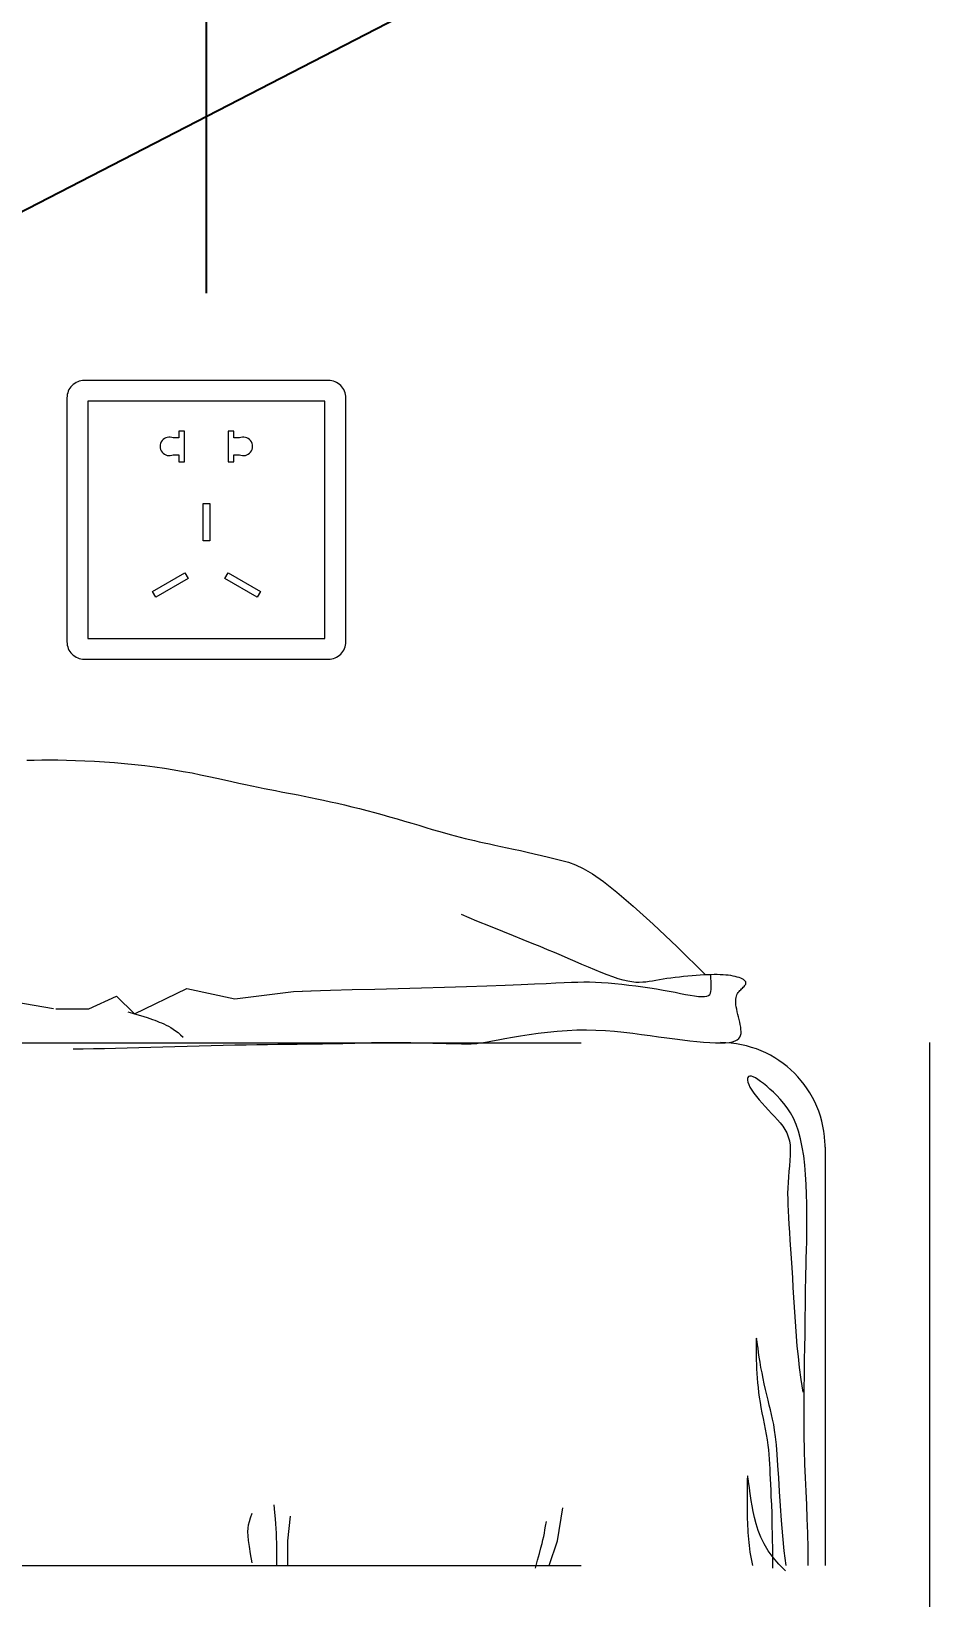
# Model space of a CAD drawing. Header units: millimetres. Extents: x 3162 to 221128, y -144913 to 11496.
# Drawn here: x 209296.2 to 209553.9, y -36973.4 to -36524 of the extents above; entities that cross this region are included whole.
import ezdxf

# ---------------------------------------------------------------- set-up
doc = ezdxf.new("R2010")
doc.units = ezdxf.units.MM
doc.header["$LTSCALE"] = 10
doc.linetypes.add('DASHED2', pattern=[0.375, 0.25, -0.125])
doc.linetypes.add('HIDDEN2', pattern=[0.1875, 0.125, -0.0625])
doc.layers.get('Defpoints').update_dxf_attribs({"color": 250})
for name, color, linetype, lineweight in [('FC-Refe【标注引线】', 2, 'Continuous', 0), ('FF-Fixed【固定家具】', 30, 'Continuous', 0), ('FF-Socket【电气】', 124, 'Continuous', 0), ('FF-【活动成品家具】', 51, 'Continuous', 0), ('RC-dimensions', 44, 'Continuous', 0)]:
    doc.layers.add(name, color=color, linetype=linetype, lineweight=lineweight)
doc.styles.add('尺寸标注', font='ARCHS.SHX', dxfattribs={"width": 0.8})
doc.dimstyles.new('海龙1：25', dxfattribs={"dimscale": 25, "dimtxt": 2.25, "dimasz": 1, "dimexe": 1.5, "dimexo": 1, "dimgap": 1, "dimtad": 1, "dimdec": 0, "dimrnd": 5, "dimdsep": 46, "dimtxsty": '尺寸标注', "dimblk": 'ARCHTICK', "dimblk1": 'ARCHTICK', "dimblk2": 'ARCHTICK', "dimcen": 1, "dimclrd": 44, "dimclre": 44, "dimclrt": 2, "dimadec": 0, "dimazin": 0, "dimtfac": 1, "dimtdec": 0, "dimtix": 1, "dimtmove": 2, "dimatfit": 3, "dimldrblk": 'hl_arrow2', "dimfxl": 5, "dimfxlon": 1, "dimarcsym": 0})

# ---------------------------------------------------------------- blocks, each defined once
blk = doc.blocks.new('海龙_05144481')
at = {"linetype": 'DASHED2', "ltscale": 200}
for p, q in [((40.97, 265.46), (43.11, 265.51)), ((43.11, 265.51), (45.3, 265.55)), ((45.3, 265.55), (47.56, 265.56)), ((47.56, 265.56), (49.91, 265.55)), ((49.91, 265.55), (52.37, 265.51)), ((52.37, 265.51), (54.96, 265.43)), ((54.96, 265.43), (57.65, 265.32)), ((57.65, 265.32), (60.42, 265.17)), ((60.42, 265.17), (63.26, 264.99)), ((63.26, 264.99), (66.15, 264.77)), ((66.15, 264.77), (69.06, 264.52)), ((69.06, 264.52), (71.97, 264.24)), ((71.97, 264.24), (74.86, 263.91)), ((74.86, 263.91), (77.72, 263.56)), ((77.72, 263.56), (80.51, 263.16)), ((80.51, 263.16), (83.22, 262.74)), ((83.22, 262.74), (85.86, 262.28)), ((85.86, 262.28), (88.4, 261.81)), ((88.4, 261.81), (90.86, 261.32)), ((90.86, 261.32), (93.24, 260.82)), ((93.24, 260.82), (95.52, 260.32)), ((95.52, 260.32), (97.72, 259.83)), ((97.72, 259.83), (99.83, 259.36)), ((99.83, 259.36), (101.84, 258.9)), ((101.84, 258.9), (103.76, 258.48)), ((103.76, 258.48), (105.59, 258.08)), ((105.59, 258.08), (107.35, 257.72)), ((107.35, 257.72), (109.04, 257.38)), ((109.04, 257.38), (110.69, 257.06)), ((110.69, 257.06), (112.31, 256.74)), ((112.31, 256.74), (113.92, 256.44)), ((113.92, 256.44), (115.53, 256.13)), ((115.53, 256.13), (117.17, 255.82)), ((117.17, 255.82), (118.84, 255.5)), ((118.84, 255.5), (120.57, 255.16)), ((120.57, 255.16), (122.36, 254.8)), ((122.36, 254.8), (124.22, 254.41)), ((124.22, 254.41), (126.13, 254)), ((126.13, 254), (128.1, 253.57)), ((128.1, 253.57), (130.12, 253.11)), ((130.12, 253.11), (132.17, 252.63)), ((132.17, 252.63), (134.27, 252.12)), ((134.27, 252.12), (136.39, 251.6)), ((136.39, 251.6), (138.53, 251.05)), ((138.53, 251.05), (140.69, 250.47)), ((140.69, 250.47), (142.87, 249.88)), ((142.87, 249.88), (145.04, 249.26)), ((145.04, 249.26), (147.19, 248.64)), ((147.19, 248.64), (149.32, 248.02)), ((149.32, 248.02), (151.41, 247.4)), ((151.41, 247.4), (153.45, 246.79)), ((153.45, 246.79), (155.42, 246.2)), ((155.42, 246.2), (157.32, 245.64)), ((157.32, 245.64), (159.12, 245.11)), ((159.12, 245.11), (160.82, 244.61)), ((160.82, 244.61), (162.4, 244.17)), ((162.4, 244.17), (163.9, 243.76)), ((163.9, 243.76), (165.32, 243.39)), ((165.32, 243.39), (166.7, 243.04)), ((166.7, 243.04), (168.05, 242.71)), ((168.05, 242.71), (169.4, 242.39)), ((169.4, 242.39), (170.78, 242.08)), ((170.78, 242.08), (172.2, 241.77)), ((172.2, 241.77), (173.69, 241.44)), ((173.69, 241.44), (175.28, 241.1)), ((175.28, 241.1), (176.97, 240.74)), ((176.97, 240.74), (178.77, 240.35)), ((178.77, 240.35), (180.65, 239.95)), ((180.65, 239.95), (182.59, 239.53)), ((182.59, 239.53), (184.57, 239.09)), ((184.57, 239.09), (186.58, 238.63)), ((186.58, 238.63), (188.6, 238.17)), ((188.6, 238.17), (190.61, 237.69)), ((190.61, 237.69), (192.59, 237.2)), ((192.59, 237.2), (194.52, 236.71)), ((194.52, 236.71), (196.42, 236.18)), ((196.42, 236.18), (198.41, 235.48)), ((198.41, 235.48), (200.63, 234.44)), ((200.63, 234.44), (203.25, 232.9)), ((203.25, 232.9), (206.41, 230.7)), ((206.41, 230.7), (210.27, 227.66)), ((210.27, 227.66), (214.98, 223.62)), ((214.98, 223.62), (220.69, 218.42)), ((220.69, 218.42), (227.55, 211.89)), ((227.55, 211.89), (235.72, 203.87)), ((236.23, 203.9), (235.2, 203.85)), ((237.22, 203.93), (236.23, 203.9)), ((238.16, 203.95), (237.22, 203.93)), ((239.06, 203.95), (238.16, 203.95)), ((239.91, 203.93), (239.06, 203.95)), ((240.73, 203.89), (239.91, 203.93)), ((241.5, 203.84), (240.73, 203.89)), ((242.23, 203.76), (241.5, 203.84)), ((242.93, 203.66), (242.23, 203.76)), ((243.59, 203.55), (242.93, 203.66)), ((244.21, 203.41), (243.59, 203.55)), ((244.79, 203.26), (244.21, 203.41)), ((245.31, 203.09), (244.79, 203.26)), ((245.79, 202.91), (245.31, 203.09)), ((246.2, 202.71), (245.79, 202.91)), ((246.56, 202.51), (246.2, 202.71)), ((246.85, 202.3), (246.56, 202.51)), ((247.07, 202.09), (246.85, 202.3)), ((244.46, 197.41), (244.57, 197.81)), ((244.57, 197.81), (244.72, 198.18)), ((244.72, 198.18), (244.89, 198.51)), ((244.89, 198.51), (245.09, 198.81)), ((245.09, 198.81), (245.31, 199.1)), ((245.31, 199.1), (245.54, 199.36)), ((245.54, 199.36), (245.79, 199.62)), ((245.79, 199.62), (246.04, 199.86)), ((246.04, 199.86), (246.29, 200.1)), ((246.29, 200.1), (246.53, 200.34)), ((246.53, 200.34), (246.75, 200.57)), ((246.75, 200.57), (246.95, 200.79)), ((246.95, 200.79), (247.11, 201.01)), ((247.22, 201.88), (247.07, 202.09)), ((247.11, 201.01), (247.22, 201.23)), ((247.29, 201.66), (247.22, 201.88)), ((247.22, 201.23), (247.28, 201.45)), ((247.28, 201.45), (247.29, 201.66)), ((244.35, 196.47), (244.38, 196.96)), ((244.36, 195.93), (244.35, 196.47)), ((244.42, 195.33), (244.36, 195.93)), ((244.38, 196.96), (244.46, 197.41)), ((244.52, 194.69), (244.42, 195.33)), ((244.65, 194), (244.52, 194.69)), ((244.81, 193.29), (244.65, 194)), ((244.98, 192.55), (244.81, 193.29)), ((245.16, 191.81), (244.98, 192.55)), ((245.34, 191.06), (245.16, 191.81)), ((245.51, 190.32), (245.34, 191.06)), ((245.66, 189.6), (245.51, 190.32)), ((245.79, 188.91), (245.66, 189.6)), ((245.87, 188.25), (245.79, 188.91)), ((-299.99, 184.36), (300, 184.44)), ((131.68, 184.23), (133.4, 184.28)), ((133.4, 184.28), (135.05, 184.33)), ((135.05, 184.33), (136.65, 184.37)), ((136.65, 184.37), (138.24, 184.41)), ((138.24, 184.41), (139.84, 184.45)), ((139.84, 184.45), (141.49, 184.48)), ((141.49, 184.48), (143.22, 184.5)), ((143.22, 184.5), (145.05, 184.51)), ((145.05, 184.51), (147, 184.5)), ((147, 184.5), (149.05, 184.48)), ((149.05, 184.48), (151.17, 184.45)), ((151.17, 184.45), (153.3, 184.41)), ((153.3, 184.41), (155.42, 184.37)), ((155.42, 184.37), (157.49, 184.33)), ((157.49, 184.33), (159.46, 184.28)), ((159.46, 184.28), (161.31, 184.23)), ((170.11, 184.24), (170.99, 184.36)), ((170.99, 184.36), (171.99, 184.52)), ((171.99, 184.52), (173.17, 184.72)), ((173.17, 184.72), (174.58, 184.98)), ((174.58, 184.98), (176.25, 185.29)), ((176.25, 185.29), (178.17, 185.65)), ((178.17, 185.65), (180.3, 186.02)), ((180.3, 186.02), (182.62, 186.41)), ((182.62, 186.41), (185.1, 186.8)), ((185.1, 186.8), (187.7, 187.16)), ((187.7, 187.16), (190.4, 187.48)), ((190.4, 187.48), (193.16, 187.75)), ((193.16, 187.75), (195.96, 187.96)), ((195.96, 187.96), (198.75, 188.08)), ((198.75, 188.08), (201.52, 188.1)), ((201.52, 188.1), (204.26, 188.03)), ((204.26, 188.03), (206.97, 187.89)), ((206.97, 187.89), (209.63, 187.69)), ((209.63, 187.69), (212.25, 187.44)), ((212.25, 187.44), (214.83, 187.14)), ((214.83, 187.14), (217.35, 186.82)), ((217.35, 186.82), (219.82, 186.48)), ((219.82, 186.48), (222.24, 186.14)), ((222.24, 186.14), (224.59, 185.81)), ((224.59, 185.81), (226.88, 185.51)), ((226.88, 185.51), (229.09, 185.22)), ((229.09, 185.22), (231.21, 184.97)), ((231.21, 184.97), (233.23, 184.75)), ((233.23, 184.75), (235.13, 184.58)), ((235.13, 184.58), (236.9, 184.45)), ((236.9, 184.45), (238.54, 184.38)), ((238.54, 184.38), (240.01, 184.36)), ((240.01, 184.36), (241.32, 184.4)), ((241.32, 184.4), (242.45, 184.51)), ((242.45, 184.51), (243.4, 184.68)), ((243.4, 184.68), (244.16, 184.93)), ((244.16, 184.93), (244.76, 185.24)), ((244.76, 185.24), (245.22, 185.61)), ((245.22, 185.61), (245.55, 186.04)), ((245.55, 186.04), (245.76, 186.52)), ((245.76, 186.52), (245.88, 187.05)), ((245.91, 187.63), (245.87, 188.25)), ((245.88, 187.05), (245.91, 187.63)), ((300, 184.44), (300, -265.56)), ((54.25, 182.67), (57.14, 182.69)), ((57.14, 182.69), (60.15, 182.73)), ((60.15, 182.73), (63.25, 182.78)), ((63.25, 182.78), (66.45, 182.84)), ((66.45, 182.84), (69.75, 182.92)), ((69.75, 182.92), (73.12, 183.01)), ((73.12, 183.01), (76.55, 183.11)), ((76.55, 183.11), (80.01, 183.21)), ((80.01, 183.21), (83.5, 183.32)), ((83.5, 183.32), (86.99, 183.42)), ((86.99, 183.42), (90.47, 183.53)), ((90.47, 183.53), (93.91, 183.62)), ((93.91, 183.62), (97.3, 183.71)), ((97.3, 183.71), (100.63, 183.79)), ((100.63, 183.79), (103.87, 183.86)), ((103.87, 183.86), (107.02, 183.91)), ((107.02, 183.91), (110.07, 183.95)), ((110.07, 183.95), (113.01, 183.99)), ((113.01, 183.99), (115.83, 184.02)), ((115.83, 184.02), (118.52, 184.04)), ((118.52, 184.04), (121.09, 184.06)), ((121.09, 184.06), (123.51, 184.09)), ((123.51, 184.09), (125.78, 184.12)), ((125.78, 184.12), (127.9, 184.15)), ((127.9, 184.15), (129.86, 184.19)), ((129.86, 184.19), (131.68, 184.23)), ((161.31, 184.23), (162.98, 184.19)), ((162.98, 184.19), (164.46, 184.15)), ((164.46, 184.15), (165.7, 184.12)), ((165.7, 184.12), (166.76, 184.1)), ((166.76, 184.1), (167.67, 184.1)), ((167.67, 184.1), (168.5, 184.12)), ((168.5, 184.12), (169.29, 184.16)), ((169.29, 184.16), (170.11, 184.24)), ((270, 154.44), (270, 34.44)), ((-300, 34.44), (300, 34.44))]:
    blk.add_line(p, q, dxfattribs=at)
at = {"color": 8, "linetype": 'HIDDEN2', "ltscale": 20}
for p, q in [((170.09, 219.34), (165.65, 221.16)), ((174.04, 217.74), (170.09, 219.34)), ((177.54, 216.32), (174.04, 217.74)), ((180.65, 215.06), (177.54, 216.32)), ((183.43, 213.93), (180.65, 215.06)), ((185.94, 212.92), (183.43, 213.93)), ((188.23, 211.99), (185.94, 212.92)), ((190.35, 211.11), (188.23, 211.99)), ((192.37, 210.27), (190.35, 211.11)), ((194.35, 209.43), (192.37, 210.27)), ((196.31, 208.59), (194.35, 209.43)), ((198.27, 207.74), (196.31, 208.59)), ((200.21, 206.9), (198.27, 207.74)), ((202.12, 206.08), (200.21, 206.9)), ((203.98, 205.29), (202.12, 206.08)), ((205.77, 204.56), (203.98, 205.29)), ((207.5, 203.88), (205.77, 204.56)), ((209.13, 203.28), (207.5, 203.88)), ((210.67, 202.77), (209.13, 203.28)), ((212.09, 202.35), (210.67, 202.77)), ((213.38, 202.05), (212.09, 202.35)), ((221.44, 202.29), (220.48, 202.12)), ((222.45, 202.47), (221.44, 202.29)), ((223.51, 202.65), (222.45, 202.47)), ((224.63, 202.82), (223.51, 202.65)), ((225.79, 202.97), (224.63, 202.82)), ((226.98, 203.12), (225.79, 202.97)), ((228.19, 203.26), (226.98, 203.12)), ((229.41, 203.39), (228.19, 203.26)), ((230.62, 203.51), (229.41, 203.39)), ((231.82, 203.61), (230.62, 203.51)), ((232.99, 203.7), (231.82, 203.61)), ((234.12, 203.78), (232.99, 203.7)), ((235.2, 203.85), (234.12, 203.78)), ((237.24, 202.9), (237.22, 203.93)), ((237.28, 201.96), (237.24, 202.9)), ((24.04, 198.49), (49.35, 194.16)), ((58.75, 194.16), (66.7, 197.77)), ((66.7, 197.77), (71.93, 192.7)), ((71.93, 192.7), (86.94, 199.94)), ((86.94, 199.94), (100.68, 197.05)), ((100.68, 197.05), (117.46, 199.15)), ((117.46, 199.15), (125.19, 199.4)), ((117.46, 199.15), (122.47, 199.3)), ((122.47, 199.3), (128.14, 199.47)), ((128.14, 199.47), (134.3, 199.65)), ((134.3, 199.65), (140.81, 199.83)), ((140.81, 199.83), (147.49, 200.01)), ((147.49, 200.01), (154.21, 200.21)), ((154.21, 200.21), (160.79, 200.4)), ((160.79, 200.4), (167.09, 200.59)), ((167.09, 200.59), (172.95, 200.77)), ((172.95, 200.77), (178.22, 200.95)), ((178.22, 200.95), (182.77, 201.13)), ((182.77, 201.13), (186.65, 201.29)), ((186.65, 201.29), (189.95, 201.44)), ((189.95, 201.44), (192.76, 201.57)), ((192.76, 201.57), (195.16, 201.68)), ((195.16, 201.68), (197.25, 201.77)), ((197.25, 201.77), (199.1, 201.83)), ((199.1, 201.83), (200.8, 201.85)), ((200.8, 201.85), (202.45, 201.84)), ((202.45, 201.84), (204.12, 201.79)), ((204.12, 201.79), (205.89, 201.7)), ((205.89, 201.7), (207.75, 201.56)), ((207.75, 201.56), (209.68, 201.4)), ((209.68, 201.4), (211.67, 201.2)), ((211.67, 201.2), (213.69, 200.97)), ((214.57, 201.85), (213.38, 202.05)), ((213.69, 200.97), (215.72, 200.72)), ((215.67, 201.74), (214.57, 201.85)), ((216.7, 201.71), (215.67, 201.74)), ((215.72, 200.72), (217.74, 200.44)), ((217.67, 201.75), (216.7, 201.71)), ((218.61, 201.83), (217.67, 201.75)), ((217.74, 200.44), (219.73, 200.15)), ((219.54, 201.96), (218.61, 201.83)), ((220.48, 202.12), (219.54, 201.96)), ((219.73, 200.15), (221.66, 199.84)), ((221.66, 199.84), (223.53, 199.53)), ((223.53, 199.53), (225.3, 199.2)), ((225.3, 199.2), (226.98, 198.88)), ((226.98, 198.88), (228.55, 198.58)), ((228.55, 198.58), (230, 198.3)), ((230, 198.3), (231.34, 198.05)), ((231.34, 198.05), (232.56, 197.86)), ((232.56, 197.86), (233.64, 197.72)), ((235.38, 197.65), (236.03, 197.74)), ((236.03, 197.74), (236.53, 197.93)), ((236.53, 197.93), (236.89, 198.23)), ((236.89, 198.23), (237.13, 198.61)), ((237.13, 198.61), (237.27, 199.1)), ((237.27, 199.1), (237.34, 199.68)), ((237.32, 201.11), (237.28, 201.96)), ((237.35, 200.35), (237.32, 201.11)), ((237.34, 199.68), (237.35, 200.35)), ((49.35, 194.16), (58.75, 194.16)), ((69.95, 193.27), (71.32, 192.88)), ((233.64, 197.72), (234.58, 197.64)), ((234.58, 197.64), (235.38, 197.65)), ((71.32, 192.88), (72.54, 192.52)), ((72.54, 192.52), (73.63, 192.2)), ((73.63, 192.2), (74.6, 191.9)), ((74.6, 191.9), (75.48, 191.62)), ((75.48, 191.62), (76.28, 191.35)), ((76.28, 191.35), (77.01, 191.1)), ((77.01, 191.1), (77.7, 190.85)), ((77.7, 190.85), (78.36, 190.6)), ((78.36, 190.6), (79, 190.35)), ((79, 190.35), (79.65, 190.08)), ((79.65, 190.08), (80.31, 189.8)), ((80.31, 189.8), (80.97, 189.49)), ((80.97, 189.49), (81.64, 189.15)), ((81.64, 189.15), (82.31, 188.77)), ((82.31, 188.77), (83, 188.35)), ((83, 188.35), (83.69, 187.87)), ((83.69, 187.87), (84.39, 187.33)), ((84.39, 187.33), (85.1, 186.72)), ((85.1, 186.72), (85.82, 186.04)), ((247.83, 174.47), (247.71, 174.11)), ((247.71, 174.11), (247.71, 173.64)), ((247.71, 173.64), (247.83, 173.06)), ((248.06, 174.71), (247.83, 174.47)), ((247.83, 173.06), (248.08, 172.39)), ((248.4, 174.83), (248.06, 174.71)), ((248.08, 172.39), (248.45, 171.64)), ((248.85, 174.8), (248.4, 174.83)), ((248.45, 171.64), (248.96, 170.82)), ((249.39, 174.63), (248.85, 174.8)), ((248.96, 170.82), (249.59, 169.94)), ((250.02, 174.32), (249.39, 174.63)), ((250.73, 173.89), (250.02, 174.32)), ((251.51, 173.34), (250.73, 173.89)), ((252.35, 172.68), (251.51, 173.34)), ((253.25, 171.93), (252.35, 172.68)), ((254.19, 171.1), (253.25, 171.93)), ((255.16, 170.2), (254.19, 171.1)), ((249.59, 169.94), (250.3, 169.01)), ((250.3, 169.01), (251.1, 168.05)), ((251.1, 168.05), (251.95, 167.07)), ((251.95, 167.07), (252.84, 166.08)), ((256.16, 169.23), (255.16, 170.2)), ((257.16, 168.18), (256.16, 169.23)), ((258.15, 167.02), (257.16, 168.18)), ((259.12, 165.75), (258.15, 167.02)), ((252.84, 166.08), (253.74, 165.11)), ((253.74, 165.11), (254.63, 164.15)), ((254.63, 164.15), (255.51, 163.23)), ((255.51, 163.23), (256.34, 162.33)), ((256.34, 162.33), (257.12, 161.43)), ((260.05, 164.33), (259.12, 165.75)), ((260.91, 162.75), (260.05, 164.33)), ((261.7, 160.99), (260.91, 162.75)), ((257.12, 161.43), (257.84, 160.51)), ((257.84, 160.51), (258.48, 159.55)), ((258.48, 159.55), (259.02, 158.54)), ((259.02, 158.54), (259.45, 157.45)), ((259.45, 157.45), (259.76, 156.27)), ((262.39, 159.03), (261.7, 160.99)), ((262.98, 156.85), (262.39, 159.03)), ((259.76, 156.27), (259.95, 154.98)), ((259.95, 154.98), (260.02, 153.6)), ((260.02, 153.6), (260, 152.15)), ((263.47, 154.49), (262.98, 156.85)), ((263.86, 151.97), (263.47, 154.49)), ((259.78, 149.07), (259.63, 147.49)), ((259.91, 150.63), (259.78, 149.07)), ((260, 152.15), (259.91, 150.63)), ((264.17, 149.32), (263.86, 151.97)), ((264.41, 146.58), (264.17, 149.32)), ((259.37, 144.31), (259.29, 142.74)), ((259.49, 145.9), (259.37, 144.31)), ((259.63, 147.49), (259.49, 145.9)), ((264.58, 143.78), (264.41, 146.58)), ((259.29, 142.74), (259.26, 141.17)), ((259.26, 141.17), (259.27, 139.56)), ((259.27, 139.56), (259.32, 137.9)), ((264.69, 140.95), (264.58, 143.78)), ((264.76, 138.13), (264.69, 140.95)), ((259.32, 137.9), (259.4, 136.15)), ((259.4, 136.15), (259.5, 134.29)), ((264.79, 135.34), (264.76, 138.13)), ((264.79, 132.61), (264.79, 135.34)), ((259.5, 134.29), (259.62, 132.29)), ((259.62, 132.29), (259.76, 130.11)), ((264.77, 129.94), (264.79, 132.61)), ((259.76, 130.11), (259.92, 127.75)), ((259.92, 127.75), (260.08, 125.23)), ((264.67, 124.87), (264.73, 127.35)), ((264.73, 127.35), (264.77, 129.94)), ((260.08, 125.23), (260.25, 122.58)), ((260.25, 122.58), (260.43, 119.82)), ((264.55, 120.25), (264.61, 122.5)), ((264.61, 122.5), (264.67, 124.87)), ((260.43, 119.82), (260.61, 117)), ((260.61, 117), (260.79, 114.16)), ((264.45, 116.2), (264.5, 118.16)), ((264.5, 118.16), (264.55, 120.25)), ((260.79, 114.16), (260.97, 111.31)), ((264.37, 110.53), (264.39, 112.47)), ((264.39, 112.47), (264.42, 114.33)), ((264.42, 114.33), (264.45, 116.2)), ((260.97, 111.31), (261.14, 108.5)), ((261.14, 108.5), (261.32, 105.74)), ((264.31, 106.14), (264.34, 108.45)), ((264.34, 108.45), (264.37, 110.53)), ((261.32, 105.74), (261.5, 103)), ((264.24, 100.54), (264.28, 103.53)), ((264.28, 103.53), (264.31, 106.14)), ((250.25, 99.37), (250.22, 98.84)), ((250.29, 99.62), (250.25, 99.37)), ((250.35, 99.57), (250.29, 99.62)), ((250.42, 99.22), (250.35, 99.57)), ((250.51, 98.62), (250.42, 99.22)), ((261.5, 103), (261.7, 100.22)), ((261.7, 100.22), (261.94, 97.37)), ((264.18, 97.13), (264.24, 100.54)), ((250.22, 98.84), (250.2, 98.07)), ((250.2, 98.07), (250.2, 97.11)), ((250.2, 97.11), (250.2, 95.99)), ((250.2, 95.99), (250.22, 94.76)), ((250.22, 94.76), (250.25, 93.46)), ((250.62, 97.78), (250.51, 98.62)), ((250.76, 96.75), (250.62, 97.78)), ((250.92, 95.56), (250.76, 96.75)), ((251.12, 94.23), (250.92, 95.56)), ((261.94, 97.37), (262.24, 94.38)), ((262.24, 94.38), (262.6, 91.21)), ((264.12, 93.34), (264.18, 97.13)), ((250.25, 93.46), (250.29, 92.13)), ((250.29, 92.13), (250.35, 90.81)), ((250.35, 90.81), (250.42, 89.49)), ((251.35, 92.79), (251.12, 94.23)), ((251.61, 91.28), (251.35, 92.79)), ((251.91, 89.71), (251.61, 91.28)), ((262.6, 91.21), (263.04, 87.8)), ((264.07, 89.26), (264.12, 93.34)), ((250.42, 89.49), (250.51, 88.16)), ((250.51, 88.16), (250.62, 86.83)), ((250.62, 86.83), (250.76, 85.47)), ((250.76, 85.47), (250.92, 84.09)), ((252.22, 88.12), (251.91, 89.71)), ((252.56, 86.51), (252.22, 88.12)), ((252.91, 84.92), (252.56, 86.51)), ((263.04, 87.8), (263.58, 84.12)), ((264.02, 84.99), (264.07, 89.26)), ((250.92, 84.09), (251.12, 82.68)), ((251.12, 82.68), (251.35, 81.22)), ((251.35, 81.22), (251.61, 79.72)), ((253.27, 83.36), (252.91, 84.92)), ((253.63, 81.86), (253.27, 83.36)), ((253.98, 80.44), (253.63, 81.86)), ((263.99, 80.59), (264.02, 84.99)), ((251.61, 79.72), (251.9, 78.19)), ((251.9, 78.19), (252.2, 76.63)), ((252.2, 76.63), (252.51, 75.06)), ((254.32, 79.09), (253.98, 80.44)), ((254.64, 77.78), (254.32, 79.09)), ((254.95, 76.41), (254.64, 77.78)), ((255.25, 74.92), (254.95, 76.41)), ((263.99, 76.17), (263.99, 80.59)), ((252.51, 75.06), (252.82, 73.5)), ((252.82, 73.5), (253.1, 71.97)), ((253.1, 71.97), (253.36, 70.46)), ((255.53, 73.24), (255.25, 74.92)), ((255.8, 71.3), (255.53, 73.24)), ((264.03, 71.79), (263.99, 76.17)), ((253.36, 70.46), (253.58, 69)), ((253.58, 69), (253.76, 67.6)), ((253.76, 67.6), (253.89, 66.24)), ((256.05, 69.01), (255.8, 71.3)), ((256.28, 66.31), (256.05, 69.01)), ((264.1, 67.56), (264.03, 71.79)), ((264.22, 63.51), (264.1, 67.56)), ((253.89, 66.24), (253.99, 64.89)), ((253.99, 64.89), (254.07, 63.55)), ((254.07, 63.55), (254.13, 62.18)), ((256.49, 63.15), (256.28, 66.31)), ((256.71, 59.58), (256.49, 63.15)), ((264.38, 59.61), (264.22, 63.51)), ((247.67, 58.78), (247.66, 58.08)), ((247.69, 59.37), (247.67, 58.78)), ((247.71, 59.82), (247.69, 59.37)), ((247.74, 60.1), (247.71, 59.82)), ((247.78, 60.2), (247.74, 60.1)), ((247.82, 60.1), (247.78, 60.2)), ((247.88, 59.8), (247.82, 60.1)), ((247.95, 59.32), (247.88, 59.8)), ((248.03, 58.66), (247.95, 59.32)), ((248.14, 57.83), (248.03, 58.66)), ((254.13, 62.18), (254.18, 60.76)), ((254.18, 60.76), (254.24, 59.27)), ((254.24, 59.27), (254.31, 57.7)), ((256.93, 55.7), (256.71, 59.58)), ((264.55, 55.76), (264.38, 59.61)), ((247.66, 58.08), (247.65, 57.27)), ((247.65, 57.27), (247.65, 56.39)), ((247.65, 56.39), (247.65, 55.45)), ((247.65, 55.45), (247.65, 54.48)), ((247.65, 54.48), (247.65, 53.49)), ((248.27, 56.85), (248.14, 57.83)), ((248.43, 55.71), (248.27, 56.85)), ((248.62, 54.44), (248.43, 55.71)), ((248.84, 53.04), (248.62, 54.44)), ((254.31, 57.7), (254.39, 56)), ((254.39, 56), (254.48, 54.11)), ((254.48, 54.11), (254.58, 51.93)), ((257.19, 51.58), (256.93, 55.7)), ((264.73, 51.88), (264.55, 55.76)), ((112.13, 49.64), (111.92, 51.79)), ((112.3, 47.86), (112.13, 49.64)), ((193.2, 41.53), (194.78, 51)), ((247.65, 53.49), (247.65, 52.51)), ((247.65, 52.51), (247.65, 51.54)), ((247.65, 51.54), (247.65, 50.57)), ((247.65, 50.57), (247.66, 49.61)), ((247.66, 49.61), (247.67, 48.65)), ((249.09, 51.52), (248.84, 53.04)), ((249.39, 49.89), (249.09, 51.52)), ((249.76, 48.17), (249.39, 49.89)), ((254.58, 51.93), (254.68, 49.37)), ((257.49, 47.31), (257.19, 51.58)), ((264.89, 47.9), (264.73, 51.88)), ((104.42, 44.1), (104.47, 45.11)), ((104.47, 45.11), (104.61, 46.06)), ((104.61, 46.06), (104.85, 47.04)), ((104.85, 47.04), (105.18, 48.13)), ((105.18, 48.13), (105.61, 49.42)), ((112.44, 46.35), (112.3, 47.86)), ((112.54, 45), (112.44, 46.35)), ((112.61, 43.7), (112.54, 45)), ((115.86, 41.53), (116.65, 48.63)), ((189.64, 44.68), (189.82, 45.76)), ((189.82, 45.76), (190.04, 47.05)), ((247.67, 48.65), (247.69, 47.69)), ((247.69, 47.69), (247.71, 46.74)), ((247.71, 46.74), (247.75, 45.79)), ((247.75, 45.79), (247.79, 44.85)), ((250.23, 46.37), (249.76, 48.17)), ((250.82, 44.5), (250.23, 46.37)), ((254.68, 49.37), (254.76, 46.35)), ((254.76, 46.35), (254.83, 42.79)), ((257.86, 42.98), (257.49, 47.31)), ((265.03, 43.72), (264.89, 47.9)), ((104.47, 42.95), (104.42, 44.1)), ((104.61, 41.57), (104.47, 42.95)), ((104.85, 39.88), (104.61, 41.57)), ((112.66, 42.36), (112.61, 43.7)), ((112.69, 40.87), (112.66, 42.36)), ((112.7, 39.12), (112.69, 40.87)), ((115.86, 34.44), (115.86, 41.53)), ((188.46, 39.48), (188.79, 40.75)), ((188.79, 40.75), (189.05, 41.83)), ((189.05, 41.83), (189.27, 42.79)), ((189.27, 42.79), (189.46, 43.71)), ((189.46, 43.71), (189.64, 44.68)), ((190.83, 34.44), (193.2, 41.53)), ((247.79, 44.85), (247.84, 43.9)), ((247.84, 43.9), (247.91, 42.95)), ((247.91, 42.95), (247.99, 42.01)), ((247.99, 42.01), (248.08, 41.06)), ((248.08, 41.06), (248.19, 40.12)), ((251.58, 42.59), (250.82, 44.5)), ((252.51, 40.64), (251.58, 42.59)), ((253.66, 38.68), (252.51, 40.64)), ((254.83, 42.79), (254.88, 38.58)), ((258.3, 38.66), (257.86, 42.98)), ((265.12, 39.26), (265.03, 43.72)), ((105.18, 37.8), (104.85, 39.88)), ((105.61, 35.23), (105.18, 37.8)), ((112.71, 37.01), (112.7, 39.12)), ((112.71, 34.44), (112.71, 37.01)), ((186.88, 33.65), (187.53, 36)), ((187.53, 36), (188.05, 37.92)), ((188.05, 37.92), (188.46, 39.48)), ((248.19, 40.12), (248.31, 39.17)), ((248.31, 39.17), (248.45, 38.22)), ((248.45, 38.22), (248.62, 37.28)), ((248.62, 37.28), (248.8, 36.33)), ((248.8, 36.33), (249, 35.38)), ((255.06, 36.72), (253.66, 38.68)), ((254.88, 38.58), (254.9, 33.65)), ((256.72, 34.77), (255.06, 36.72)), ((258.84, 34.44), (258.3, 38.66)), ((265.16, 34.44), (265.12, 39.26)), ((249, 35.38), (249.22, 34.44)), ((258.69, 32.86), (256.72, 34.77))]:
    blk.add_line(p, q, dxfattribs=at)
at = {"linetype": 'DASHED2', "ltscale": 200}
blk.add_arc((240, 154.44), 30, 0, 90, dxfattribs=at)
blk = doc.blocks.new('海龙_05144233')
at = {"layer": 'FF-Socket【电气】'}
for points in [[(40, -35), (40, 35, 0.414214), (35, 40), (-35, 40, 0.414214), (-40, 35), (-40, -35, 0.414214), (-35, -40), (35, -40, 0.414214)], [(-7.89, 16.68), (-6.29, 16.68), (-6.29, 25.48), (-7.89, 25.48), (-7.89, 23.48), (-9.49, 23.48, 1.571411), (-9.49, 18.68), (-7.89, 18.68)], [(7.89, 23.48), (7.89, 25.48), (6.29, 25.48), (6.29, 16.68), (7.89, 16.68), (7.89, 18.68), (9.49, 18.68, 1.571411), (9.49, 23.48)]]:
    blk.add_lwpolyline(points, format="xyb", close=True, dxfattribs=at)
for points in [[(34, -34), (34, 34), (-34, 34), (-34, -34)], [(-0.95, -6.07), (-0.95, 4.65), (0.95, 4.65), (0.95, -6.07)], [(-5.26, -16.82), (-14.54, -22.19), (-15.5, -20.53), (-6.21, -15.17)], [(6.21, -15.17), (15.5, -20.53), (14.54, -22.19), (5.26, -16.82)]]:
    blk.add_lwpolyline(points, close=True, dxfattribs=at)
blk = doc.blocks.new('_ArchTick')
at = {"color": 2, "linetype": 'ByBlock', "const_width": 0.15}
blk.add_lwpolyline([(-0.5, -0.5), (0.5, 0.5)], dxfattribs=at)
blk = doc.blocks.new('*D669')
at = {"layer": 'Defpoints', "color": 0, "transparency": 16777216}
for p in [(209646.4, -36505.76), (209346.4, -36624.12), (209646.4, -36624.12)]:
    blk.add_point(p, dxfattribs=at)
at = {"layer": 'RC-dimensions', "color": 44, "lineweight": -2, "transparency": 16777216}
for p, q in [((209346.4, -36599.12), (209346.4, -36468.26)), ((209646.4, -36599.12), (209646.4, -36468.26)), ((209346.4, -36505.76), (209646.4, -36505.76))]:
    blk.add_line(p, q, dxfattribs=at)
at = {"layer": 'RC-dimensions', "color": 44, "lineweight": -2, "transparency": 16777216, "xscale": 25, "yscale": 25, "zscale": 25, "rotation": 180}
blk.add_blockref('_ArchTick', (209346.4, -36505.76), dxfattribs=at)
at = {"layer": 'RC-dimensions', "color": 44, "lineweight": -2, "transparency": 16777216, "xscale": 25, "yscale": 25, "zscale": 25}
blk.add_blockref('_ArchTick', (209646.4, -36505.76), dxfattribs=at)
at = {"layer": 'RC-dimensions', "color": 2, "transparency": 16777216, "insert": (209496.4, -36452.63), "char_height": 56.25, "attachment_point": 5, "style": '尺寸标注'}
blk.add_mtext('300', dxfattribs=at)
blk = doc.blocks.new('hl_arrow2')
at = {"color": 2}
blk.add_line((-0.221, 0), (-1, 0), dxfattribs=at)
blk.add_lwpolyline([(-0.221, 0), (-0.861, -0.689), (-0.654, -0.862), (0, 0), (-0.654, 0.862), (-0.861, 0.689)], close=True, dxfattribs=at)
for points in [[(-0.861, 0.689), (-0.654, 0.862), (-0.221, 0), (0, 0)], [(-0.861, -0.689), (-0.654, -0.862), (-0.221, 0), (0, 0)]]:
    blk.add_solid(points, dxfattribs=at)

msp = doc.modelspace()

# ---------------------------------------------------------------- block references
at = {"layer": 'FF-Fixed【固定家具】'}
msp.add_blockref('海龙_05144233', (209346.4, -36664.12), dxfattribs=at)
at = {"layer": 'FF-【活动成品家具】'}
msp.add_blockref('海龙_05144481', (209253.9, -36998.56), dxfattribs=at)

# ---------------------------------------------------------------- dimensions: what is measured, and where the dimension line sits
at = {"layer": 'RC-dimensions'}
dim = msp.add_linear_dim(base=(209646.4, -36505.76), p1=(209346.4, -36624.12), p2=(209646.4, -36624.12), dimstyle='海龙1：25', dxfattribs=at)
dim.commit()
dim.dimension.update_dxf_attribs({"geometry": '*D669', "text_midpoint": (209496.4, -36452.63)})

# ---------------------------------------------------------------- leaders
at = {"layer": 'FC-Refe【标注引线】'}
msp.add_leader([(208830.85, -36814.19), (210780.58, -35808.74), (210905.58, -35808.74)], dimstyle='海龙1：25', override={"dimscale": 25, "dimldrblk": 'hl_arrow2'}, dxfattribs=at)

doc.saveas('drawing.dxf')
